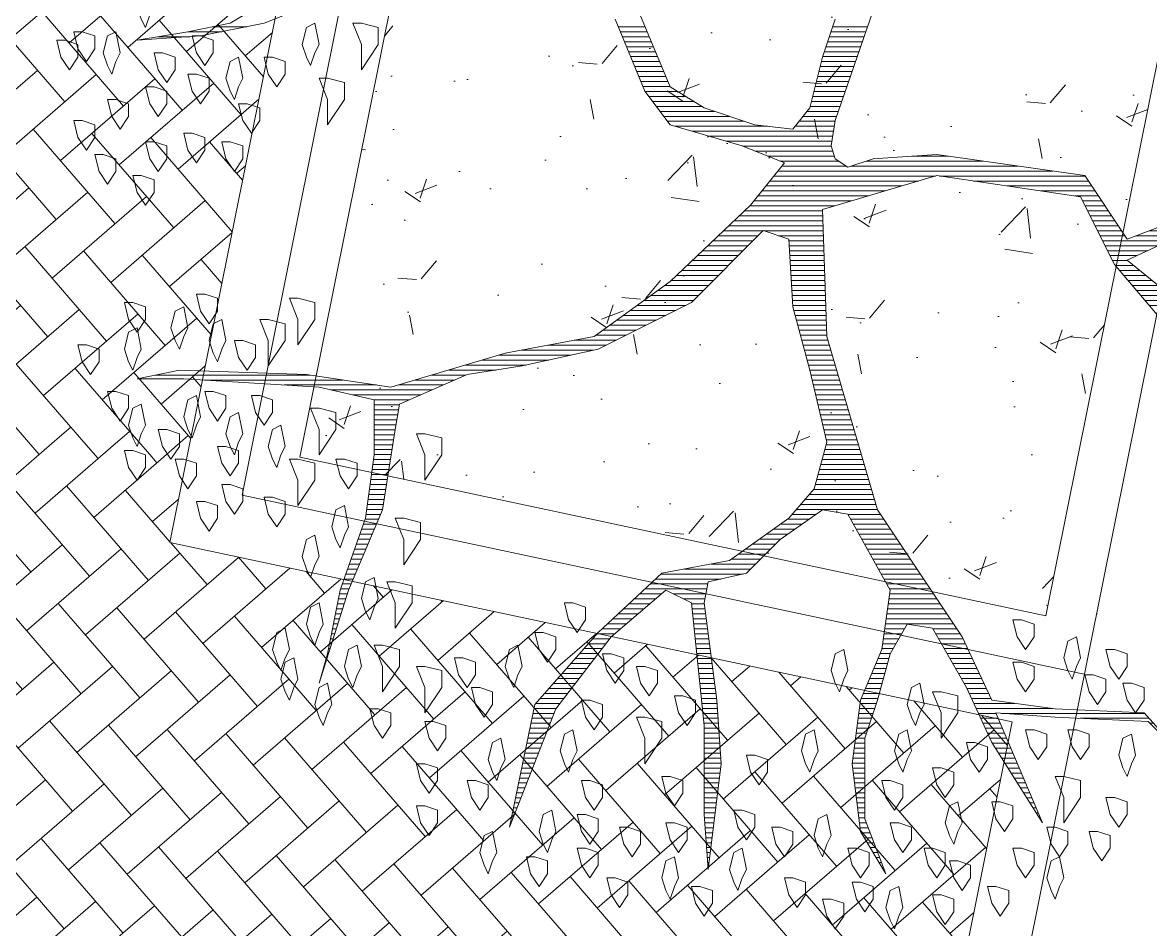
# Model space of a CAD drawing. Header units: metres. Extents: x 12093 to 20303, y 514 to 1412.
# Drawn here: x 19831.804 to 19834.555, y 703.355 to 705.567 of the extents above; entities that cross this region are included whole.
import ezdxf

# ---------------------------------------------------------------- set-up
doc = ezdxf.new("R2010")
doc.units = ezdxf.units.M
doc.layers.get('0').update_dxf_attribs({"lineweight": 13})
for name, color, linetype, lineweight in [('0-JARDI', 72, 'Continuous', 13), ('ARBOLES', 52, 'Continuous', 13), ('grass', 64, 'Continuous', 13), ('MANZANAS-ORIGINALES', 147, 'Continuous', 9), ('text.-piso', 35, 'Continuous', 5)]:
    doc.layers.add(name, color=color, linetype=linetype, lineweight=lineweight)

# ---------------------------------------------------------------- blocks, each defined once
blk = doc.blocks.new('*X6')
at = {"color": 0}
for p, q in [((17.5775, 17.92), (17.578, 17.92)), ((17.5814, 17.91), (17.584, 17.91)), ((17.9333, 17.91), (17.9341, 17.91)), ((17.5852, 17.9), (17.59, 17.9)), ((17.5891, 17.89), (17.596, 17.89)), ((17.9309, 17.89), (17.9356, 17.89)), ((17.9321, 17.9), (17.9348, 17.9)), ((17.5929, 17.88), (17.602, 17.88)), ((17.5967, 17.87), (17.608, 17.87)), ((17.9285, 17.87), (17.9371, 17.87)), ((17.9297, 17.88), (17.9364, 17.88)), ((17.6006, 17.86), (17.614, 17.86)), ((17.6044, 17.85), (17.62, 17.85)), ((17.9261, 17.85), (17.9387, 17.85)), ((17.9273, 17.86), (17.9379, 17.86)), ((17.2621, 17.82), (17.2622, 17.82)), ((17.6083, 17.84), (17.626, 17.84)), ((17.6121, 17.83), (17.6285, 17.83)), ((17.616, 17.82), (17.6298, 17.82)), ((17.9225, 17.82), (17.941, 17.82)), ((17.9237, 17.83), (17.9402, 17.83)), ((17.9249, 17.84), (17.9395, 17.84)), ((18.33, 17.82), (18.3316, 17.82)), ((17.2663, 17.81), (17.2685, 17.81)), ((17.2706, 17.8), (17.2748, 17.8)), ((17.6191, 17.81), (17.631, 17.81)), ((17.6191, 17.8), (17.6323, 17.8)), ((17.9201, 17.8), (17.9423, 17.8)), ((17.9213, 17.81), (17.9418, 17.81)), ((18.3221, 17.8), (18.3275, 17.8)), ((18.3261, 17.81), (18.3296, 17.81)), ((17.2748, 17.79), (17.2811, 17.79)), ((17.279, 17.78), (17.2874, 17.78)), ((17.6191, 17.79), (17.6335, 17.79)), ((17.6191, 17.78), (17.6348, 17.78)), ((17.9177, 17.78), (17.9423, 17.78)), ((17.9189, 17.79), (17.9423, 17.79)), ((18.3143, 17.78), (18.3234, 17.78)), ((18.3182, 17.79), (18.3254, 17.79)), ((17.2832, 17.77), (17.2937, 17.77)), ((17.2875, 17.76), (17.3001, 17.76)), ((17.6191, 17.77), (17.636, 17.77)), ((17.6191, 17.76), (17.6373, 17.76)), ((17.9153, 17.76), (17.9423, 17.76)), ((17.9165, 17.77), (17.9423, 17.77)), ((18.3064, 17.76), (18.3192, 17.76)), ((18.3104, 17.77), (18.3213, 17.77)), ((17.2917, 17.75), (17.3064, 17.75)), ((17.2959, 17.74), (17.3127, 17.74)), ((17.3002, 17.73), (17.319, 17.73)), ((17.6191, 17.75), (17.6385, 17.75)), ((17.6191, 17.74), (17.6398, 17.74)), ((17.6191, 17.73), (17.641, 17.73)), ((17.9117, 17.73), (17.9423, 17.73)), ((17.9129, 17.74), (17.9423, 17.74)), ((17.9141, 17.75), (17.9423, 17.75)), ((18.2946, 17.73), (18.313, 17.73)), ((18.2986, 17.74), (18.3151, 17.74)), ((18.3025, 17.75), (18.3171, 17.75)), ((17.3044, 17.72), (17.3253, 17.72)), ((17.3086, 17.71), (17.3316, 17.71)), ((17.6191, 17.72), (17.6423, 17.72)), ((17.6191, 17.71), (17.6435, 17.71)), ((17.9093, 17.71), (17.9423, 17.71)), ((17.9105, 17.72), (17.9423, 17.72)), ((18.2868, 17.71), (18.3089, 17.71)), ((18.2907, 17.72), (18.3109, 17.72)), ((17.3129, 17.7), (17.3379, 17.7)), ((17.3171, 17.69), (17.3443, 17.69)), ((17.6191, 17.7), (17.6445, 17.7)), ((17.6191, 17.69), (17.6431, 17.69)), ((17.9083, 17.7), (17.9423, 17.7)), ((17.909, 17.69), (17.9423, 17.69)), ((18.2789, 17.69), (18.3047, 17.69)), ((18.2829, 17.7), (18.3068, 17.7)), ((17.3213, 17.68), (17.3506, 17.68)), ((17.3256, 17.67), (17.3569, 17.67)), ((17.3298, 17.66), (17.3632, 17.66)), ((17.6191, 17.68), (17.6418, 17.68)), ((17.6191, 17.67), (17.6405, 17.67)), ((17.6191, 17.66), (17.6391, 17.66)), ((17.9097, 17.68), (17.9423, 17.68)), ((17.9103, 17.67), (17.9423, 17.67)), ((17.911, 17.66), (17.9423, 17.66)), ((18.2671, 17.66), (18.2985, 17.66)), ((18.2711, 17.67), (18.3006, 17.67)), ((18.275, 17.68), (18.3027, 17.68)), ((17.334, 17.65), (17.368, 17.65)), ((17.3382, 17.64), (17.3727, 17.64)), ((17.6157, 17.64), (17.6365, 17.64)), ((17.619, 17.65), (17.6378, 17.65)), ((17.9117, 17.65), (17.9423, 17.65)), ((17.9123, 17.64), (17.9423, 17.64)), ((18.2593, 17.64), (18.2944, 17.64)), ((18.2632, 17.65), (18.2965, 17.65)), ((17.0392, 17.62), (17.0456, 17.62)), ((17.3425, 17.63), (17.3773, 17.63)), ((17.3467, 17.62), (17.3819, 17.62)), ((17.6091, 17.62), (17.6338, 17.62)), ((17.6124, 17.63), (17.6351, 17.63)), ((17.913, 17.63), (17.9423, 17.63)), ((17.9137, 17.62), (17.9428, 17.62)), ((18.2514, 17.62), (18.2903, 17.62)), ((18.2554, 17.63), (18.2923, 17.63)), ((17.0482, 17.61), (17.1861, 17.61)), ((17.0572, 17.6), (17.3444, 17.6)), ((17.3509, 17.61), (17.3865, 17.61)), ((17.3552, 17.6), (17.3911, 17.6)), ((17.6024, 17.6), (17.6311, 17.6)), ((17.6057, 17.61), (17.6325, 17.61)), ((17.9143, 17.61), (17.9438, 17.61)), ((17.915, 17.6), (17.9448, 17.6)), ((18.2436, 17.6), (18.2861, 17.6)), ((18.2475, 17.61), (18.2882, 17.61)), ((17.2417, 17.59), (17.3957, 17.59)), ((17.3167, 17.58), (17.4003, 17.58)), ((17.3657, 17.57), (17.405, 17.57)), ((17.5926, 17.57), (17.6261, 17.57)), ((17.5957, 17.58), (17.6285, 17.58)), ((17.5991, 17.59), (17.6298, 17.59)), ((17.9157, 17.59), (17.9459, 17.59)), ((17.9163, 17.58), (17.9469, 17.58)), ((17.9172, 17.57), (17.9479, 17.57)), ((18.2241, 17.57), (18.2717, 17.57)), ((18.2317, 17.58), (18.2805, 17.58)), ((18.2394, 17.59), (18.284, 17.59)), ((17.3704, 17.56), (17.4096, 17.56)), ((17.3751, 17.55), (17.4142, 17.55)), ((17.5872, 17.55), (17.6178, 17.55)), ((17.5899, 17.56), (17.6219, 17.56)), ((17.9186, 17.56), (17.949, 17.56)), ((17.9199, 17.55), (17.95, 17.55)), ((18.2088, 17.55), (18.254, 17.55)), ((18.2164, 17.56), (18.2628, 17.56)), ((17.3797, 17.54), (17.4197, 17.54)), ((17.3844, 17.53), (17.4254, 17.53)), ((17.5817, 17.53), (17.6094, 17.53)), ((17.5844, 17.54), (17.6136, 17.54)), ((17.9212, 17.54), (17.951, 17.54)), ((17.9225, 17.53), (17.9521, 17.53)), ((18.1935, 17.53), (18.2364, 17.53)), ((18.2011, 17.54), (18.2452, 17.54)), ((18.7131, 17.53), (18.7134, 17.53)), ((17.3891, 17.52), (17.4311, 17.52)), ((17.3937, 17.51), (17.4369, 17.51)), ((17.5762, 17.51), (17.6011, 17.51)), ((17.579, 17.52), (17.6053, 17.52)), ((17.9238, 17.52), (17.9531, 17.52)), ((17.9251, 17.51), (17.9541, 17.51)), ((18.1782, 17.51), (18.2187, 17.51)), ((18.1858, 17.52), (18.2276, 17.52)), ((18.7067, 17.51), (18.7077, 17.51)), ((18.7099, 17.52), (18.7105, 17.52)), ((17.3984, 17.5), (17.4426, 17.5)), ((17.4031, 17.49), (17.4483, 17.49)), ((17.4077, 17.48), (17.454, 17.48)), ((17.568, 17.48), (17.5886, 17.48)), ((17.5708, 17.49), (17.5928, 17.49)), ((17.5735, 17.5), (17.5969, 17.5)), ((17.9264, 17.5), (17.9552, 17.5)), ((17.9277, 17.49), (17.9562, 17.49)), ((17.929, 17.48), (17.9572, 17.48)), ((18.1553, 17.48), (18.1923, 17.48)), ((18.1629, 17.49), (18.2011, 17.49)), ((18.1706, 17.5), (18.2099, 17.5)), ((18.6971, 17.48), (18.6991, 17.48)), ((18.7003, 17.49), (18.7019, 17.49)), ((18.7035, 17.5), (18.7048, 17.5)), ((17.4124, 17.47), (17.4597, 17.47)), ((17.4171, 17.46), (17.4654, 17.46)), ((17.5566, 17.46), (17.5834, 17.46)), ((17.5623, 17.47), (17.5849, 17.47)), ((17.9303, 17.47), (17.9583, 17.47)), ((17.9316, 17.46), (17.9593, 17.46)), ((18.14, 17.46), (18.1746, 17.46)), ((18.1476, 17.47), (18.1834, 17.47)), ((18.6908, 17.46), (18.6951, 17.46)), ((18.694, 17.47), (18.6971, 17.47)), ((17.4217, 17.45), (17.4711, 17.45)), ((17.4276, 17.44), (17.4769, 17.44)), ((17.5452, 17.44), (17.5806, 17.44)), ((17.5509, 17.45), (17.582, 17.45)), ((17.9329, 17.45), (17.9604, 17.45)), ((17.9342, 17.44), (17.9614, 17.44)), ((18.1221, 17.44), (18.157, 17.44)), ((18.1323, 17.45), (18.1658, 17.45)), ((18.6844, 17.44), (18.6911, 17.44)), ((18.6876, 17.45), (18.6931, 17.45)), ((17.4343, 17.43), (17.4826, 17.43)), ((17.441, 17.42), (17.5777, 17.42)), ((17.5394, 17.43), (17.5792, 17.43)), ((17.9355, 17.43), (17.9624, 17.43)), ((17.9368, 17.42), (17.9635, 17.42)), ((18.0985, 17.42), (18.136, 17.42)), ((18.1103, 17.43), (18.1467, 17.43)), ((18.6781, 17.42), (18.6871, 17.42)), ((18.6812, 17.43), (18.6891, 17.43)), ((17.4476, 17.41), (17.5763, 17.41)), ((17.4543, 17.4), (17.5749, 17.4)), ((17.461, 17.39), (17.5734, 17.39)), ((17.9381, 17.41), (17.9645, 17.41)), ((17.9394, 17.4), (17.9655, 17.4)), ((17.9407, 17.39), (17.9666, 17.39)), ((18.063, 17.39), (18.1038, 17.39)), ((18.0748, 17.4), (18.1146, 17.4)), ((18.0867, 17.41), (18.1253, 17.41)), ((18.6685, 17.39), (18.6811, 17.39)), ((18.6717, 17.4), (18.6831, 17.4)), ((18.6749, 17.41), (18.6851, 17.41)), ((17.4676, 17.38), (17.572, 17.38)), ((17.4743, 17.37), (17.5706, 17.37)), ((17.9407, 17.37), (17.984, 17.37)), ((17.942, 17.38), (17.9676, 17.38)), ((18.0394, 17.37), (18.0824, 17.37)), ((18.0512, 17.38), (18.0931, 17.38)), ((18.6621, 17.37), (18.6771, 17.37)), ((18.6653, 17.38), (18.6791, 17.38)), ((17.481, 17.36), (17.5692, 17.36)), ((17.4876, 17.35), (17.5695, 17.35)), ((17.9367, 17.35), (18.061, 17.35)), ((17.9387, 17.36), (18.004, 17.36)), ((18.0276, 17.36), (18.0717, 17.36)), ((18.6555, 17.35), (18.6727, 17.35)), ((18.659, 17.36), (18.6751, 17.36)), ((17.4943, 17.34), (17.5751, 17.34)), ((17.501, 17.33), (17.5807, 17.33)), ((17.5076, 17.32), (17.5862, 17.32)), ((17.8637, 17.32), (18.0288, 17.32)), ((17.9087, 17.33), (18.0396, 17.33)), ((17.9347, 17.34), (18.0503, 17.34)), ((18.6429, 17.32), (18.6621, 17.32)), ((18.6471, 17.33), (18.6656, 17.33)), ((18.6513, 17.34), (18.6692, 17.34)), ((17.5143, 17.31), (17.5918, 17.31)), ((17.521, 17.3), (17.5973, 17.3)), ((17.8387, 17.3), (17.9283, 17.3)), ((17.8487, 17.31), (17.9816, 17.31)), ((18.6345, 17.3), (18.6551, 17.3)), ((18.6387, 17.31), (18.6586, 17.31)), ((17.5276, 17.29), (17.6029, 17.29)), ((17.5343, 17.28), (17.6084, 17.28)), ((17.8187, 17.28), (17.873, 17.28)), ((17.8287, 17.29), (17.887, 17.29)), ((18.626, 17.28), (18.648, 17.28)), ((18.6303, 17.29), (18.6515, 17.29)), ((17.541, 17.27), (17.614, 17.27)), ((17.5476, 17.26), (17.6195, 17.26)), ((17.7987, 17.26), (17.845, 17.26)), ((17.8087, 17.27), (17.859, 17.27)), ((18.6176, 17.26), (18.6409, 17.26)), ((18.6218, 17.27), (18.6445, 17.27)), ((17.5543, 17.25), (17.6251, 17.25)), ((17.561, 17.24), (17.6307, 17.24)), ((17.5676, 17.23), (17.6362, 17.23)), ((17.7599, 17.23), (17.803, 17.23)), ((17.7741, 17.24), (17.817, 17.24)), ((17.7884, 17.25), (17.831, 17.25)), ((18.605, 17.23), (18.6303, 17.23)), ((18.6092, 17.24), (18.6339, 17.24)), ((18.6134, 17.25), (18.6374, 17.25)), ((17.5743, 17.22), (17.6418, 17.22)), ((17.581, 17.21), (17.6473, 17.21)), ((17.7313, 17.21), (17.775, 17.21)), ((17.7456, 17.22), (17.789, 17.22)), ((18.5966, 17.21), (18.6233, 17.21)), ((18.6008, 17.22), (18.6268, 17.22)), ((17.5876, 17.2), (17.6529, 17.2)), ((17.5939, 17.19), (17.7568, 17.19)), ((17.717, 17.2), (17.7653, 17.2)), ((18.5884, 17.19), (18.6202, 17.19)), ((18.5924, 17.2), (18.6215, 17.2)), ((17.5968, 17.18), (17.7482, 17.18)), ((17.5998, 17.17), (17.7396, 17.17)), ((18.5853, 17.17), (18.6175, 17.17)), ((18.5868, 17.18), (18.6189, 17.18)), ((17.6027, 17.16), (17.731, 17.16)), ((17.6056, 17.15), (17.7225, 17.15)), ((17.6085, 17.14), (17.7189, 17.14)), ((18.5805, 17.14), (18.6135, 17.14)), ((18.5821, 17.15), (18.6149, 17.15)), ((18.5837, 17.16), (18.6162, 17.16)), ((17.6115, 17.13), (17.7161, 17.13)), ((17.6144, 17.12), (17.7134, 17.12)), ((18.5774, 17.12), (18.6109, 17.12)), ((18.5789, 17.13), (18.6122, 17.13)), ((17.6173, 17.11), (17.7107, 17.11)), ((17.6203, 17.1), (17.7079, 17.1)), ((18.5742, 17.1), (18.6082, 17.1)), ((18.5758, 17.11), (18.6095, 17.11)), ((17.6232, 17.09), (17.7052, 17.09)), ((17.6261, 17.08), (17.7025, 17.08)), ((18.571, 17.08), (18.6056, 17.08)), ((18.5726, 17.09), (18.6069, 17.09)), ((17.629, 17.07), (17.6998, 17.07)), ((17.632, 17.06), (17.697, 17.06)), ((17.6349, 17.05), (17.6968, 17.05)), ((18.5663, 17.05), (18.6056, 17.05)), ((18.5679, 17.06), (18.6056, 17.06)), ((18.5695, 17.07), (18.6056, 17.07)), ((17.6378, 17.04), (17.6992, 17.04)), ((17.6407, 17.03), (17.7015, 17.03)), ((18.5632, 17.03), (18.6056, 17.03)), ((18.5647, 17.04), (18.6056, 17.04)), ((17.6437, 17.02), (17.7039, 17.02)), ((17.6466, 17.01), (17.7062, 17.01)), ((18.5598, 17.01), (18.6056, 17.01)), ((18.5615, 17.02), (18.6056, 17.02)), ((17.6495, 17), (17.7086, 17)), ((17.6524, 16.99), (17.7109, 16.99)), ((17.6554, 16.98), (17.7133, 16.98)), ((18.5548, 16.98), (18.6056, 16.98)), ((18.5565, 16.99), (18.6056, 16.99)), ((18.5582, 17), (18.6056, 17)), ((17.6583, 16.97), (17.7156, 16.97)), ((17.6612, 16.96), (17.718, 16.96)), ((18.5125, 16.96), (18.6485, 16.96)), ((18.5353, 16.97), (18.6056, 16.97)), ((17.6642, 16.95), (17.7204, 16.95)), ((17.6671, 16.94), (17.7227, 16.94)), ((18.4668, 16.94), (18.5567, 16.94)), ((18.4896, 16.95), (18.6918, 16.95)), ((18.6009, 16.94), (18.7864, 16.94)), ((17.67, 16.93), (17.7251, 16.93)), ((17.6729, 16.92), (17.7274, 16.92)), ((18.4211, 16.92), (18.4892, 16.92)), ((18.4439, 16.93), (18.523, 16.93)), ((18.6675, 16.93), (18.9464, 16.93)), ((18.7342, 16.92), (19.0449, 16.92)), ((17.6759, 16.91), (17.7298, 16.91)), ((17.6788, 16.9), (17.7324, 16.9)), ((17.6817, 16.89), (17.7351, 16.89)), ((18.2545, 16.89), (18.388, 16.89)), ((18.2995, 16.9), (18.4217, 16.9)), ((18.3608, 16.91), (18.4555, 16.91)), ((17.6846, 16.88), (17.7378, 16.88)), ((17.6876, 16.87), (17.7404, 16.87)), ((18.1645, 16.87), (18.3086, 16.87)), ((18.2095, 16.88), (18.3542, 16.88)), ((17.6905, 16.86), (17.7431, 16.86)), ((17.6934, 16.85), (17.7458, 16.85)), ((18.1192, 16.85), (18.2036, 16.85)), ((18.1392, 16.86), (18.2561, 16.86)), ((17.6957, 16.84), (17.7484, 16.84)), ((17.6961, 16.83), (17.7511, 16.83)), ((18.0792, 16.83), (18.1463, 16.83)), ((18.0992, 16.84), (18.1601, 16.84)), ((17.6964, 16.82), (17.7538, 16.82)), ((17.6967, 16.81), (17.7564, 16.81)), ((17.6971, 16.8), (17.7591, 16.8)), ((18.0192, 16.8), (18.1047, 16.8)), ((18.0392, 16.81), (18.1186, 16.81)), ((18.0592, 16.82), (18.1324, 16.82)), ((16.9132, 16.78), (17.0478, 16.78)), ((17.6974, 16.79), (17.7618, 16.79)), ((17.6977, 16.78), (17.7639, 16.78)), ((17.9792, 16.78), (18.0771, 16.78)), ((17.9992, 16.79), (18.0909, 16.79)), ((16.9732, 16.77), (17.0563, 16.77)), ((17.0054, 16.76), (17.0647, 16.76)), ((17.6981, 16.77), (17.7645, 16.77)), ((17.6984, 16.76), (17.7651, 16.76)), ((17.9535, 16.76), (18.0494, 16.76)), ((17.9635, 16.77), (18.0632, 16.77)), ((17.0177, 16.75), (17.0732, 16.75)), ((17.0299, 16.74), (17.0817, 16.74)), ((17.6987, 16.75), (17.7657, 16.75)), ((17.6991, 16.74), (17.7664, 16.74)), ((17.9335, 16.74), (18.0217, 16.74)), ((17.9435, 16.75), (18.0355, 16.75)), ((17.0421, 16.73), (17.0901, 16.73)), ((17.0543, 16.72), (17.0986, 16.72)), ((17.0665, 16.71), (17.1071, 16.71)), ((17.6994, 16.73), (17.767, 16.73)), ((17.6997, 16.72), (17.7676, 16.72)), ((17.7001, 16.71), (17.7682, 16.71)), ((17.9035, 16.71), (17.9873, 16.71)), ((17.9135, 16.72), (17.9979, 16.72)), ((17.9235, 16.73), (18.0084, 16.73)), ((17.0788, 16.7), (17.1155, 16.7)), ((17.091, 16.69), (17.1213, 16.69)), ((17.7004, 16.7), (17.7689, 16.7)), ((17.7007, 16.69), (17.7695, 16.69)), ((17.8835, 16.69), (17.9662, 16.69)), ((17.8935, 16.7), (17.9768, 16.7)), ((17.0504, 16.67), (17.1313, 16.67)), ((17.0719, 16.68), (17.1263, 16.68)), ((17.7011, 16.68), (17.7701, 16.68)), ((17.7014, 16.67), (17.7707, 16.67)), ((17.8635, 16.67), (17.9451, 16.67)), ((17.8735, 16.68), (17.9556, 16.68)), ((16.9858, 16.64), (17.0741, 16.64)), ((17.0073, 16.65), (17.1413, 16.65)), ((17.0288, 16.66), (17.1363, 16.66)), ((17.0964, 16.64), (17.1463, 16.64)), ((17.7017, 16.66), (17.7714, 16.66)), ((17.7021, 16.65), (17.772, 16.65)), ((17.7024, 16.64), (17.7924, 16.64)), ((17.8335, 16.64), (17.9134, 16.64)), ((17.8435, 16.65), (17.924, 16.65)), ((17.8535, 16.66), (17.9345, 16.66)), ((16.9642, 16.63), (17.0477, 16.63)), ((17.1031, 16.63), (17.1513, 16.63)), ((17.1097, 16.62), (17.1563, 16.62)), ((17.7027, 16.63), (17.8224, 16.63)), ((17.7031, 16.62), (17.8923, 16.62)), ((17.8235, 16.63), (17.9029, 16.63)), ((17.1164, 16.61), (17.1613, 16.61)), ((17.1231, 16.6), (17.1663, 16.6)), ((17.7034, 16.61), (17.8818, 16.61)), ((17.7037, 16.6), (17.8712, 16.6)), ((17.1297, 16.59), (17.1713, 16.59)), ((17.1364, 16.58), (17.1763, 16.58)), ((17.6798, 16.58), (17.8501, 16.58)), ((17.7041, 16.59), (17.8606, 16.59)), ((17.1431, 16.57), (17.1813, 16.57)), ((17.1497, 16.56), (17.1971, 16.56)), ((17.1564, 16.55), (17.2651, 16.55)), ((17.5785, 16.55), (17.8258, 16.55)), ((17.6123, 16.56), (17.8338, 16.56)), ((17.646, 16.57), (17.8418, 16.57)), ((17.163, 16.54), (17.3331, 16.54)), ((17.1697, 16.53), (17.401, 16.53)), ((17.511, 16.53), (17.8098, 16.53)), ((17.5448, 16.54), (17.8178, 16.54)), ((17.1764, 16.52), (17.469, 16.52)), ((17.2412, 16.51), (17.7938, 16.51)), ((17.4773, 16.52), (17.8018, 16.52)), ((17.3112, 16.5), (17.6466, 16.5)), ((17.3812, 16.49), (17.6166, 16.49)), ((17.6564, 16.5), (17.7858, 16.5)), ((17.6714, 16.49), (17.7899, 16.49)), ((17.4512, 16.48), (17.5245, 16.48)), ((17.6804, 16.48), (17.8149, 16.48)), ((17.6837, 16.47), (17.8399, 16.47)), ((17.687, 16.46), (17.8649, 16.46)), ((17.6839, 16.44), (17.9326, 16.44)), ((17.6855, 16.45), (17.8986, 16.45)), ((17.6805, 16.42), (17.7592, 16.42)), ((17.6822, 16.43), (17.9666, 16.43)), ((17.8145, 16.42), (18.0006, 16.42)), ((17.6757, 16.4), (17.7432, 16.4)), ((17.6789, 16.41), (17.7512, 16.41)), ((17.8617, 16.41), (18.0157, 16.41)), ((17.8916, 16.4), (18.0232, 16.4)), ((17.6653, 16.37), (17.7264, 16.37)), ((17.6687, 16.38), (17.7289, 16.38)), ((17.6722, 16.39), (17.7352, 16.39)), ((17.9216, 16.39), (18.0307, 16.39)), ((17.9473, 16.38), (18.0382, 16.38)), ((17.9633, 16.37), (18.0457, 16.37)), ((17.6584, 16.35), (17.7214, 16.35)), ((17.6618, 16.36), (17.7239, 16.36)), ((17.9793, 16.36), (18.0532, 16.36)), ((17.9953, 16.35), (18.0607, 16.35)), ((17.6514, 16.33), (17.7164, 16.33)), ((17.6549, 16.34), (17.7189, 16.34)), ((18.0106, 16.34), (18.0651, 16.34)), ((18.0147, 16.33), (18.0692, 16.33)), ((17.6411, 16.3), (17.7089, 16.3)), ((17.6445, 16.31), (17.7114, 16.31)), ((17.648, 16.32), (17.7139, 16.32)), ((18.0189, 16.32), (18.0733, 16.32)), ((18.0231, 16.31), (18.0774, 16.31)), ((18.0272, 16.3), (18.0816, 16.3)), ((17.6341, 16.28), (17.7038, 16.28)), ((17.6376, 16.29), (17.7064, 16.29)), ((18.0314, 16.29), (18.0857, 16.29)), ((18.0356, 16.28), (18.0898, 16.28)), ((17.6272, 16.26), (17.6971, 16.26)), ((17.6307, 16.27), (17.7005, 16.27)), ((18.0397, 16.27), (18.0939, 16.27)), ((18.0439, 16.26), (18.098, 16.26)), ((17.6203, 16.24), (17.6905, 16.24)), ((17.6237, 16.25), (17.6938, 16.25)), ((18.0481, 16.25), (18.1021, 16.25)), ((18.0522, 16.24), (18.1063, 16.24)), ((18.9759, 16.24), (19.0395, 16.24)), ((17.6134, 16.22), (17.6838, 16.22)), ((17.6168, 16.23), (17.6871, 16.23)), ((18.0564, 16.23), (18.1104, 16.23)), ((18.0606, 16.22), (18.1145, 16.22)), ((18.8615, 16.22), (18.9295, 16.22)), ((18.9115, 16.23), (18.9795, 16.23))]:
    blk.add_line(p, q, dxfattribs=at)
blk = doc.blocks.new('ARBUSTO6')
at = {"layer": 'ARBOLES'}
for points in [[(-0.1919, 1.5005), (-0.2004, 1.4834), (-0.1919, 1.4409), (-0.1748, 1.4494), (-0.1663, 1.4834), (-0.1748, 1.509), (-0.1833, 1.526)], [(-0.0558, 1.4664), (-0.0813, 1.4749), (-0.0813, 1.5005), (-0.0643, 1.526), (-0.0473, 1.5005), (-0.0388, 1.4664)], [(-0.3874, 1.4409), (-0.413, 1.4494), (-0.413, 1.4749), (-0.3959, 1.5005), (-0.3789, 1.4749), (-0.3704, 1.4409)], [(-0.2769, 1.4579), (-0.3024, 1.4664), (-0.3024, 1.492), (-0.2854, 1.5175), (-0.2684, 1.492), (-0.2599, 1.4579)], [(0.2078, 1.4409), (0.1823, 1.4494), (0.1823, 1.4749), (0.1993, 1.5005), (0.2163, 1.4749), (0.2248, 1.4409)], [(-0.1153, 1.4324), (-0.1408, 1.4409), (-0.1408, 1.4664), (-0.1238, 1.492), (-0.1068, 1.4664), (-0.0983, 1.4324)], [(0.0207, 1.4239), (-0.0048, 1.4324), (-0.0048, 1.4579), (0.0122, 1.4834), (0.0293, 1.4579), (0.0378, 1.4239)], [(0.3779, 1.4239), (0.3524, 1.4324), (0.3524, 1.4579), (0.3694, 1.4834), (0.3864, 1.4579), (0.3949, 1.4239)], [(-0.515, 1.4409), (-0.5235, 1.4239), (-0.515, 1.3814), (-0.498, 1.3899), (-0.4895, 1.4239), (-0.498, 1.4494), (-0.5065, 1.4664)], [(0.2589, 1.4409), (0.2504, 1.4239), (0.2589, 1.3814), (0.2759, 1.3899), (0.2844, 1.4239), (0.2759, 1.4494), (0.2674, 1.4664)], [(-0.3109, 1.3899), (-0.3364, 1.3984), (-0.3364, 1.4239), (-0.3194, 1.4494), (-0.3024, 1.4239), (-0.2939, 1.3899)], [(0.1228, 1.4239), (0.1143, 1.4069), (0.1228, 1.3644), (0.1398, 1.3729), (0.1483, 1.4069), (0.1398, 1.4324), (0.1313, 1.4494)], [(0.5395, 1.3814), (0.514, 1.3899), (0.514, 1.4154), (0.531, 1.4409), (0.548, 1.4154), (0.5565, 1.3814)], [(-0.4385, 1.3644), (-0.464, 1.3729), (-0.464, 1.3984), (-0.447, 1.4239), (-0.43, 1.3984), (-0.4215, 1.3644)], [(-0.2599, 1.3644), (-0.2854, 1.3729), (-0.2854, 1.3984), (-0.2684, 1.4239), (-0.2514, 1.3984), (-0.2429, 1.3644)], [(-0.1068, 1.3644), (-0.1323, 1.3729), (-0.1323, 1.3984), (-0.1153, 1.4239), (-0.0983, 1.3984), (-0.0898, 1.3644)], [(0.4374, 1.3644), (0.4119, 1.3729), (0.4119, 1.3984), (0.4289, 1.4239), (0.4459, 1.3984), (0.4544, 1.3644)], [(0.6245, 1.3899), (0.616, 1.3729), (0.6245, 1.3304), (0.6415, 1.3389), (0.65, 1.3729), (0.6415, 1.3984), (0.633, 1.4154)], [(-0.5915, 1.3304), (-0.617, 1.3389), (-0.617, 1.3644), (-0.6, 1.3899), (-0.583, 1.3644), (-0.5745, 1.3304)], [(-0.5065, 1.3219), (-0.532, 1.3304), (-0.532, 1.3559), (-0.515, 1.3814), (-0.498, 1.3559), (-0.4895, 1.3219)], [(-0.1919, 1.3134), (-0.2174, 1.3219), (-0.2174, 1.3474), (-0.2004, 1.3729), (-0.1833, 1.3474), (-0.1748, 1.3134)], [(-0.0473, 1.3559), (-0.0558, 1.3389), (-0.0473, 1.2964), (-0.0303, 1.3049), (-0.0218, 1.3389), (-0.0303, 1.3644), (-0.0388, 1.3814)], [(0.0463, 1.3219), (0.0207, 1.3304), (0.0207, 1.3559), (0.0378, 1.3814), (0.0548, 1.3559), (0.0633, 1.3219)], [(0.2589, 1.3134), (0.2333, 1.3219), (0.2333, 1.3474), (0.2504, 1.3729), (0.2674, 1.3474), (0.2759, 1.3134)], [(0.3524, 1.3219), (0.3269, 1.3304), (0.3269, 1.3559), (0.3439, 1.3814), (0.3609, 1.3559), (0.3694, 1.3219)], [(0.5055, 1.3474), (0.497, 1.3304), (0.5055, 1.2879), (0.5225, 1.2964), (0.531, 1.3304), (0.5225, 1.3559), (0.514, 1.3729)], [(-0.3109, 1.3304), (-0.3194, 1.3134), (-0.3109, 1.2708), (-0.2939, 1.2793), (-0.2854, 1.3134), (-0.2939, 1.3389), (-0.3024, 1.3559)], [(0.1228, 1.2879), (0.0973, 1.2964), (0.0973, 1.3219), (0.1143, 1.3474), (0.1313, 1.3219), (0.1398, 1.2879)], [(0.4374, 1.2964), (0.4119, 1.3049), (0.4119, 1.3304), (0.4289, 1.3559), (0.4459, 1.3304), (0.4544, 1.2964)], [(0.7606, 1.2793), (0.7351, 1.2879), (0.7351, 1.3134), (0.7521, 1.3389), (0.7691, 1.3134), (0.7776, 1.2793)], [(-0.6256, 1.2623), (-0.6511, 1.2708), (-0.6511, 1.2964), (-0.6341, 1.3219), (-0.617, 1.2964), (-0.6085, 1.2623)], [(-0.3959, 1.2708), (-0.4215, 1.2793), (-0.4215, 1.3049), (-0.4044, 1.3304), (-0.3874, 1.3049), (-0.3789, 1.2708)], [(-0.5235, 1.2198), (-0.5575, 1.2283), (-0.5575, 1.2623), (-0.5235, 1.3134), (-0.5235, 1.2623), (-0.5065, 1.2198)], [(-0.1748, 1.2283), (-0.2004, 1.2368), (-0.2004, 1.2623), (-0.1833, 1.2879), (-0.1663, 1.2623), (-0.1578, 1.2283)], [(0.2674, 1.2198), (0.2418, 1.2283), (0.2418, 1.2538), (0.2589, 1.2793), (0.2759, 1.2538), (0.2844, 1.2198)], [(0.4289, 1.2283), (0.4034, 1.2368), (0.4034, 1.2623), (0.4204, 1.2879), (0.4374, 1.2623), (0.4459, 1.2283)], [(0.6585, 1.2283), (0.633, 1.2368), (0.633, 1.2623), (0.65, 1.2879), (0.667, 1.2623), (0.6755, 1.2283)], [(-0.2769, 1.2028), (-0.3024, 1.2113), (-0.3024, 1.2368), (-0.2854, 1.2623), (-0.2684, 1.2368), (-0.2599, 1.2028)], [(0.7606, 1.1943), (0.7351, 1.2028), (0.7351, 1.2283), (0.7521, 1.2538), (0.7691, 1.2283), (0.7776, 1.1943)], [(0.0973, 1.1773), (0.0718, 1.1858), (0.0718, 1.2113), (0.0888, 1.2368), (0.1058, 1.2113), (0.1143, 1.1773)], [(0.6075, 1.2028), (0.599, 1.1858), (0.6075, 1.1433), (0.6245, 1.1518), (0.633, 1.1858), (0.6245, 1.2113), (0.616, 1.2283)], [(-0.6596, 1.1943), (-0.6681, 1.1773), (-0.6596, 1.1348), (-0.6426, 1.1433), (-0.6341, 1.1773), (-0.6426, 1.2028), (-0.6511, 1.2198)], [(-0.3449, 1.1518), (-0.3704, 1.1603), (-0.3704, 1.1858), (-0.3534, 1.2113), (-0.3364, 1.1858), (-0.3279, 1.1518)], [(-0.2089, 1.1858), (-0.2174, 1.1688), (-0.2089, 1.1263), (-0.1919, 1.1348), (-0.1833, 1.1688), (-0.1919, 1.1943), (-0.2004, 1.2113)], [(-0.0218, 1.1858), (-0.0303, 1.1688), (-0.0218, 1.1263), (-0.0048, 1.1348), (0.0037, 1.1688), (-0.0048, 1.1943), (-0.0133, 1.2113)], [(0.463, 1.1858), (0.4544, 1.1688), (0.463, 1.1263), (0.48, 1.1348), (0.4885, 1.1688), (0.48, 1.1943), (0.4715, 1.2113)], [(-0.549, 1.1263), (-0.5745, 1.1348), (-0.5745, 1.1603), (-0.5575, 1.1858), (-0.5405, 1.1603), (-0.532, 1.1263)], [(-0.464, 1.1263), (-0.4895, 1.1348), (-0.4895, 1.1603), (-0.4725, 1.1858), (-0.4555, 1.1603), (-0.447, 1.1263)], [(0.3184, 1.1008), (0.2844, 1.1093), (0.2844, 1.1433), (0.3184, 1.1943), (0.3184, 1.1433), (0.3354, 1.1008)], [(0.7436, 1.1093), (0.7181, 1.1178), (0.7181, 1.1433), (0.7351, 1.1688), (0.7521, 1.1433), (0.7606, 1.1093)], [(-0.2769, 1.0497), (-0.3109, 1.0582), (-0.3109, 1.0923), (-0.2769, 1.1433), (-0.2769, 1.0923), (-0.2599, 1.0497)], [(0.8541, 1.0838), (0.8286, 1.0923), (0.8286, 1.1178), (0.8456, 1.1433), (0.8626, 1.1178), (0.8711, 1.0838)], [(-0.2344, 1.0923), (-0.2429, 1.0753), (-0.2344, 1.0327), (-0.2174, 1.0412), (-0.2089, 1.0753), (-0.2174, 1.1008), (-0.2259, 1.1178)], [(0.2418, 1.0582), (0.2163, 1.0667), (0.2163, 1.0923), (0.2333, 1.1178), (0.2504, 1.0923), (0.2589, 1.0582)], [(0.4289, 1.0667), (0.4034, 1.0753), (0.4034, 1.1008), (0.4204, 1.1263), (0.4374, 1.1008), (0.4459, 1.0667)], [(0.9562, 1.0923), (0.9477, 1.0753), (0.9562, 1.0327), (0.9732, 1.0412), (0.9817, 1.0753), (0.9732, 1.1008), (0.9647, 1.1178)], [(-0.6596, 1.0327), (-0.6851, 1.0412), (-0.6851, 1.0667), (-0.6681, 1.0923), (-0.6511, 1.0667), (-0.6426, 1.0327)], [(0.65, 1.0412), (0.6245, 1.0497), (0.6245, 1.0753), (0.6415, 1.1008), (0.6585, 1.0753), (0.667, 1.0412)], [(0.7606, 0.9987), (0.7266, 1.0072), (0.7266, 1.0412), (0.7606, 1.0923), (0.7606, 1.0412), (0.7776, 0.9987)], [(-0.583, 1.0157), (-0.6085, 1.0242), (-0.6085, 1.0497), (-0.5915, 1.0753), (-0.5745, 1.0497), (-0.566, 1.0157)], [(1.0242, 1.0412), (1.0157, 1.0242), (1.0242, 0.9817), (1.0412, 0.9902), (1.0497, 1.0242), (1.0412, 1.0497), (1.0327, 1.0667)], [(-0.4385, 0.9902), (-0.464, 0.9987), (-0.464, 1.0242), (-0.447, 1.0497), (-0.43, 1.0242), (-0.4215, 0.9902)], [(-0.0813, 1.0242), (-0.0898, 1.0072), (-0.0813, 0.9647), (-0.0643, 0.9732), (-0.0558, 1.0072), (-0.0643, 1.0327), (-0.0728, 1.0497)], [(0.3184, 0.9987), (0.2929, 1.0072), (0.2929, 1.0327), (0.3099, 1.0582), (0.3269, 1.0327), (0.3354, 0.9987)], [(0.8456, 0.9562), (0.8116, 0.9647), (0.8116, 0.9987), (0.8456, 1.0497), (0.8456, 0.9987), (0.8626, 0.9562)], [(-0.6256, 0.9647), (-0.6511, 0.9732), (-0.6511, 0.9987), (-0.6341, 1.0242), (-0.617, 0.9987), (-0.6085, 0.9647)], [(-0.549, 0.9987), (-0.5575, 0.9817), (-0.549, 0.9392), (-0.532, 0.9477), (-0.5235, 0.9817), (-0.532, 1.0072), (-0.5405, 1.0242)], [(0.3864, 0.9732), (0.3609, 0.9817), (0.3609, 1.0072), (0.3779, 1.0327), (0.3949, 1.0072), (0.4034, 0.9732)], [(0.5735, 1.0157), (0.565, 0.9987), (0.5735, 0.9562), (0.5905, 0.9647), (0.599, 0.9987), (0.5905, 1.0242), (0.582, 1.0412)], [(0.6841, 0.9817), (0.6585, 0.9902), (0.6585, 1.0157), (0.6755, 1.0412), (0.6926, 1.0157), (0.7011, 0.9817)], [(0.8967, 1.0157), (0.8881, 0.9987), (0.8967, 0.9562), (0.9137, 0.9647), (0.9222, 0.9987), (0.9137, 1.0242), (0.9052, 1.0412)], [(1.0412, 0.9817), (1.0327, 0.9647), (1.0412, 0.9222), (1.0582, 0.9307), (1.0667, 0.9647), (1.0582, 0.9902), (1.0497, 1.0072)], [(0.5225, 0.9307), (0.497, 0.9392), (0.497, 0.9647), (0.514, 0.9902), (0.531, 0.9647), (0.5395, 0.9307)], [(-0.4385, 0.9052), (-0.464, 0.9137), (-0.464, 0.9392), (-0.447, 0.9647), (-0.43, 0.9392), (-0.4215, 0.9052)], [(0.9732, 0.9307), (0.9647, 0.9137), (0.9732, 0.8712), (0.9902, 0.8797), (0.9987, 0.9137), (0.9902, 0.9392), (0.9817, 0.9562)], [(0.463, 0.8712), (0.4374, 0.8797), (0.4374, 0.9052), (0.4544, 0.9307), (0.4715, 0.9052), (0.48, 0.8712)], [(0.8201, 0.8286), (0.7861, 0.8371), (0.7861, 0.8712), (0.8201, 0.9222), (0.8201, 0.8712), (0.8371, 0.8286)], [(0.8626, 0.8797), (0.8541, 0.8626), (0.8626, 0.8201), (0.8796, 0.8286), (0.8881, 0.8626), (0.8796, 0.8882), (0.8711, 0.9052)], [(0.9817, 0.7946), (0.9732, 0.7776), (0.9817, 0.7351), (0.9987, 0.7436), (1.0072, 0.7776), (0.9987, 0.8031), (0.9902, 0.8201)], [(0.8031, 0.7011), (0.7691, 0.7096), (0.7691, 0.7436), (0.8031, 0.7946), (0.8031, 0.7436), (0.8201, 0.7011)], [(0.9222, 0.7351), (0.9137, 0.7181), (0.9222, 0.6756), (0.9392, 0.6841), (0.9477, 0.7181), (0.9392, 0.7436), (0.9307, 0.7606)], [(1.2028, 0.6671), (1.1773, 0.6756), (1.1773, 0.7011), (1.1943, 0.7266), (1.2113, 0.7011), (1.2198, 0.6671)], [(1.0667, 0.6586), (1.0412, 0.6671), (1.0412, 0.6926), (1.0582, 0.7181), (1.0752, 0.6926), (1.0837, 0.6586)], [(1.1518, 0.633), (1.1263, 0.6415), (1.1263, 0.6671), (1.1433, 0.6926), (1.1603, 0.6671), (1.1688, 0.633)], [(1.0157, 0.582), (0.9817, 0.5905), (0.9817, 0.6245), (1.0157, 0.6756), (1.0157, 0.6245), (1.0327, 0.582)], [(0.9222, 0.582), (0.8967, 0.5905), (0.8967, 0.616), (0.9137, 0.6415), (0.9307, 0.616), (0.9392, 0.582)], [(1.2453, 0.582), (1.2198, 0.5905), (1.2198, 0.616), (1.2368, 0.6415), (1.2538, 0.616), (1.2623, 0.582)], [(0.7606, 0.531), (0.7266, 0.5395), (0.7266, 0.5735), (0.7606, 0.6245), (0.7606, 0.5735), (0.7776, 0.531)], [(1.1603, 0.5565), (1.1348, 0.565), (1.1348, 0.5905), (1.1518, 0.616), (1.1688, 0.5905), (1.1773, 0.5565)], [(1.3474, 0.565), (1.3218, 0.5735), (1.3218, 0.599), (1.3389, 0.6245), (1.3559, 0.599), (1.3644, 0.565)], [(1.0497, 0.5735), (1.0412, 0.5565), (1.0497, 0.514), (1.0667, 0.5225), (1.0752, 0.5565), (1.0667, 0.582), (1.0582, 0.599)], [(0.9732, 0.48), (0.9392, 0.4885), (0.9392, 0.5225), (0.9732, 0.5735), (0.9732, 0.5225), (0.9902, 0.48)], [(1.1348, 0.548), (1.1263, 0.531), (1.1348, 0.4885), (1.1518, 0.497), (1.1603, 0.531), (1.1518, 0.5565), (1.1433, 0.5735)], [(1.2793, 0.5225), (1.2538, 0.531), (1.2538, 0.5565), (1.2708, 0.582), (1.2878, 0.5565), (1.2963, 0.5225)], [(1.3304, 0.531), (1.3218, 0.514), (1.3304, 0.4715), (1.3474, 0.48), (1.3559, 0.514), (1.3474, 0.5395), (1.3389, 0.5565)], [(1.2198, 0.514), (1.2113, 0.497), (1.2198, 0.4545), (1.2368, 0.463), (1.2453, 0.497), (1.2368, 0.5225), (1.2283, 0.5395)], [(1.0922, 0.4545), (1.0667, 0.463), (1.0667, 0.4885), (1.0837, 0.514), (1.1007, 0.4885), (1.1092, 0.4545)], [(1.1858, 0.4459), (1.1603, 0.4545), (1.1603, 0.48), (1.1773, 0.5055), (1.1943, 0.48), (1.2028, 0.4459)], [(1.3814, 0.4459), (1.3559, 0.4545), (1.3559, 0.48), (1.3729, 0.5055), (1.3899, 0.48), (1.3984, 0.4459)], [(1.4409, 0.3524), (1.4154, 0.3609), (1.4154, 0.3864), (1.4324, 0.4119), (1.4494, 0.3864), (1.4579, 0.3524)], [(1.0752, 0.3014), (1.0412, 0.3099), (1.0412, 0.3439), (1.0752, 0.3949), (1.0752, 0.3439), (1.0922, 0.3014)], [(1.1263, 0.3439), (1.1007, 0.3524), (1.1007, 0.3779), (1.1178, 0.4034), (1.1348, 0.3779), (1.1433, 0.3439)], [(1.1688, 0.3609), (1.1603, 0.3439), (1.1688, 0.3014), (1.1858, 0.3099), (1.1943, 0.3439), (1.1858, 0.3694), (1.1773, 0.3864)], [(1.3389, 0.3779), (1.3304, 0.3609), (1.3389, 0.3184), (1.3559, 0.3269), (1.3644, 0.3609), (1.3559, 0.3864), (1.3474, 0.4034)], [(1.0157, 0.2589), (0.9817, 0.2674), (0.9817, 0.3014), (1.0157, 0.3524), (1.0157, 0.3014), (1.0327, 0.2589)], [(1.2453, 0.3354), (1.2368, 0.3184), (1.2453, 0.2759), (1.2623, 0.2844), (1.2708, 0.3184), (1.2623, 0.3439), (1.2538, 0.3609)], [(1.3474, 0.2674), (1.3218, 0.2759), (1.3218, 0.3014), (1.3389, 0.3269), (1.3559, 0.3014), (1.3644, 0.2674)], [(1.2028, 0.2504), (1.1773, 0.2589), (1.1773, 0.2844), (1.1943, 0.3099), (1.2113, 0.2844), (1.2198, 0.2504)], [(1.3304, 0.0122), (1.3048, 0.0207), (1.3048, 0.0463), (1.3218, 0.0718), (1.3389, 0.0463), (1.3474, 0.0122)], [(1.4069, -0.0303), (1.3814, -0.0218), (1.3814, 0.0037), (1.3984, 0.0292), (1.4154, 0.0037), (1.4239, -0.0303)], [(1.1518, -0.0558), (1.1263, -0.0473), (1.1263, -0.0218), (1.1433, 0.0037), (1.1603, -0.0218), (1.1688, -0.0558)], [(1.3048, -0.0558), (1.2793, -0.0473), (1.2793, -0.0218), (1.2963, 0.0037), (1.3133, -0.0218), (1.3218, -0.0558)], [(1.2283, -0.0728), (1.2028, -0.0643), (1.2028, -0.0388), (1.2198, -0.0133), (1.2368, -0.0388), (1.2453, -0.0728)], [(1.4494, -0.0983), (1.4239, -0.0898), (1.4239, -0.0643), (1.4409, -0.0388), (1.4579, -0.0643), (1.4664, -0.0983)], [(0.9562, -0.1834), (0.9222, -0.1748), (0.9222, -0.1408), (0.9562, -0.0898), (0.9562, -0.1408), (0.9732, -0.1834)], [(1.1178, -0.1323), (1.0922, -0.1238), (1.0922, -0.0983), (1.1092, -0.0728), (1.1263, -0.0983), (1.1348, -0.1323)], [(1.3814, -0.1408), (1.3559, -0.1323), (1.3559, -0.1068), (1.3729, -0.0813), (1.3899, -0.1068), (1.3984, -0.1408)], [(1.3048, -0.1663), (1.2793, -0.1578), (1.2793, -0.1323), (1.2963, -0.1068), (1.3133, -0.1323), (1.3218, -0.1663)], [(1.2198, -0.1919), (1.1943, -0.1834), (1.1943, -0.1578), (1.2113, -0.1323), (1.2283, -0.1578), (1.2368, -0.1919)], [(1.1348, -0.1663), (1.1263, -0.1834), (1.1348, -0.2259), (1.1518, -0.2174), (1.1603, -0.1834), (1.1518, -0.1578), (1.1433, -0.1408)], [(1.0667, -0.2259), (1.0412, -0.2174), (1.0412, -0.1919), (1.0582, -0.1663), (1.0752, -0.1919), (1.0837, -0.2259)], [(1.2878, -0.2344), (1.2623, -0.2259), (1.2623, -0.2004), (1.2793, -0.1748), (1.2963, -0.2004), (1.3048, -0.2344)], [(0.8881, -0.2939), (0.8541, -0.2854), (0.8541, -0.2514), (0.8881, -0.2004), (0.8881, -0.2514), (0.9052, -0.2939)], [(1.3814, -0.2174), (1.3729, -0.2344), (1.3814, -0.2769), (1.3984, -0.2684), (1.4069, -0.2344), (1.3984, -0.2089), (1.3899, -0.1919)], [(1.4834, -0.2599), (1.4579, -0.2514), (1.4579, -0.2259), (1.4749, -0.2004), (1.4919, -0.2259), (1.5004, -0.2599)], [(0.9817, -0.2344), (0.9732, -0.2514), (0.9817, -0.2939), (0.9987, -0.2854), (1.0072, -0.2514), (0.9987, -0.2259), (0.9902, -0.2089)], [(1.2113, -0.2684), (1.1858, -0.2599), (1.1858, -0.2344), (1.2028, -0.2089), (1.2198, -0.2344), (1.2283, -0.2684)], [(1.4494, -0.2769), (1.4239, -0.2684), (1.4239, -0.2429), (1.4409, -0.2174), (1.4579, -0.2429), (1.4664, -0.2769)], [(1.3133, -0.3109), (1.3048, -0.3279), (1.3133, -0.3704), (1.3304, -0.3619), (1.3389, -0.3279), (1.3304, -0.3024), (1.3218, -0.2854)]]:
    blk.add_lwpolyline(points, close=True, dxfattribs=at)
at = {"layer": 'ARBOLES', "color": 7}
for points in [[(-0.7446, 0.2589), (-0.6511, 0.1823), (-0.8892, 0.0718)], [(-0.8977, 0.0463), (-0.6511, 0.1398), (-0.566, 0.0122), (-0.2684, -0.0303), (-0.1408, -0.0218), (-0.0898, -0.0048), (-0.0643, -0.0218), (-0.0558, -0.0473), (-0.0643, -0.0983), (-0.1408, -0.3194), (-0.2089, -0.447), (-0.3364, -0.566), (-0.447, -0.6001), (-0.6511, -0.6426), (-0.8041, -0.6851)], [(-0.0643, -0.3024), (-0.0388, -0.2259), (-0.0133, -0.1238), (0.0207, -0.0813), (0.0973, -0.0898), (0.1993, -0.1238), (0.2674, -0.1663), (0.3524, -0.3704)], [(1.0667, -0.3449), (1.1518, -0.2939), (1.2368, -0.2769), (1.3389, -0.2599), (1.2113, -0.2684), (1.0837, -0.2939), (0.9987, -0.3279)], [(0.3779, -0.3024), (0.3184, -0.1578), (0.2674, -0.0898), (0.1228, -0.0473), (0.0378, -0.0133), (0.1058, 0.0718), (0.2674, 0.2248), (0.4204, 0.3354), (0.599, 0.3694), (0.8286, 0.4374), (0.9987, 0.4119), (1.2538, 0.4034), (1.3389, 0.4204), (1.2453, 0.4204), (0.9732, 0.4374), (0.8626, 0.463), (0.8626, 0.5735), (0.8796, 0.7011), (0.9307, 0.8456), (0.9562, 0.9732), (0.9732, 1.0327), (0.9137, 0.8456), (0.8456, 0.6841), (0.8201, 0.5225), (0.8116, 0.4715), (0.6755, 0.4119), (0.565, 0.3949), (0.4119, 0.3609), (0.2248, 0.2674), (0.0803, 0.1228), (0.0293, 0.1398), (0.0207, 0.2759), (-0.0133, 0.4034), (-0.0473, 0.548), (-0.0218, 0.6415), (0.0293, 0.7011), (0.1483, 0.7861), (0.2844, 0.8116), (0.4119, 0.9307), (0.5395, 1.0753), (0.5905, 1.3219), (0.497, 1.0838), (0.3864, 0.9392), (0.2759, 0.8456), (0.2248, 0.8712), (0.1993, 1.1178), (0.1993, 1.2964), (0.1908, 1.4069), (0.1653, 1.1943), (0.1738, 1.0667), (0.1993, 0.8712), (0.1908, 0.8286), (0.1143, 0.8116), (0.0463, 0.7436), (-0.0388, 0.6841), (-0.0898, 0.6926), (-0.1748, 0.8456), (-0.1578, 0.9647), (-0.1153, 1.0667), (-0.0983, 1.1943), (-0.1153, 1.3304), (-0.1663, 1.4154), (-0.1238, 1.3049), (-0.1238, 1.1433), (-0.1493, 1.0667), (-0.1748, 0.9732), (-0.2089, 0.9137), (-0.2599, 0.9222), (-0.3279, 1.0412), (-0.3789, 1.1518), (-0.481, 1.3134), (-0.3874, 1.0923), (-0.5065, 1.1008), (-0.6936, 1.1093), (-0.7616, 1.1773), (-0.6851, 1.0923), (-0.5065, 1.0838), (-0.3789, 1.0667), (-0.3194, 0.9392), (-0.1493, 0.6841), (-0.0473, 0.3354), (-0.0388, 0.0803), (-0.2684, 0.0122), (-0.5575, 0.0548), (-0.6256, 0.1908), (-0.7191, 0.3014)]]:
    blk.add_lwpolyline(points, dxfattribs=at)
at = {"layer": 'ARBOLES'}
blk.add_blockref('*X6', (-17.7429, -16.5069), dxfattribs=at)
blk = doc.blocks.new('ARBUST13')
at = {"layer": 'ARBOLES'}
blk.add_blockref('ARBUSTO6', (0, 0.025), dxfattribs=at)

msp = doc.modelspace()

# ---------------------------------------------------------------- hatches: boundary and pattern name
at = {"layer": 'grass'}
h = msp.add_hatch(dxfattribs=at)
h.set_pattern_fill('AR-CONC', color=256, scale=0.003, style=0)
h.set_pattern_definition([(50, (0, 0), (0.546554007, -0.047817257), [0.05715, -0.62865]), (355, (0, 0), (-0.105728478, 0.573169929), [0.04572, -0.50292]), (100.451, (0.04555, -0.004), (0.440827505, 0.525350063), [0.04857, -0.53427]), (46.1842, (0, 0.1524), (0.813237123, -0.126126984), [0.085725, -0.942975]), (96.6356, (0.0678, 0.1419), (0.712212703, 0.742276668), [0.072855, -0.801405]), (351.184, (0, 0.1524), (0.712213817, 0.742275354), [0.06858, -0.75438]), (21, (0.0762, 0.1143), (0.45484464, -0.306796556), [0.05715, -0.62865]), (326, (0.0762, 0.1143), (0.185406085, 0.552563898), [0.04572, -0.50292]), (71.4514, (0.1141, 0.08873), (0.640249472, 0.245768573), [0.04857, -0.53427]), (37.5, (0, 0), (0.0092658098, 0.2536651166), [0, -0.496824, 0, -0.51054, 0, -0.504825]), (7.5, (0, 0), (0.2004589875, 0.3005417245), [0, -0.291084, 0, -0.485394, 0, -0.192405]), (327.5, (-0.16993, 0), (0.4067717855, -0.017186232), [0, -0.1905, 0, -0.59436, 0, -0.78867]), (317.5, (-0.24613, 0), (0.444387544, 0.076279473), [0, -0.24765, 0, -0.394716, 0, -0.56007])])
h.paths.add_polyline_path([(19830.7079, 706.0406), (19830.1514, 706.3165), (19830.226, 706.6875), (19828.9875, 706.9198), (19828.6655, 705.3186), (19830.4849, 704.9314)])
h.paths.add_polyline_path([(19834.6492, 705.8577), (19833.4107, 706.09), (19833.3282, 705.6799), (19832.7083, 705.6405), (19832.4804, 704.5068), (19834.2998, 704.1197)])
at = {"layer": 'text.-piso', "ltscale": 5}
h = msp.add_hatch(dxfattribs=at)
h.set_pattern_fill('AR-HBONE', color=256, scale=0.001, angle=85.8762252, style=0)
h.paths.add_polyline_path([(19832.5556, 706.2505), (19831.0812, 706.5271), (19830.7354, 704.8077), (19832.2014, 704.4893)])
h.paths.add_polyline_path([(19832.7052, 707.3669), (19832.6507, 707.3876), (19832.6502, 707.3865), (19832.64, 707.393), (19832.6455, 707.4202), (19832.7601, 707.4391), (19832.7667, 707.4144), (19832.7622, 707.4131), (19832.7641, 707.4061), (19832.7602, 707.3865), (19832.7539, 707.3857), (19832.762, 707.3208), (19832.771, 707.322), (19833.0073, 708.4971), (19831.5424, 708.8209), (19831.3, 707.6156), (19831.3079, 707.611), (19831.3405, 707.6677), (19831.335, 707.6709), (19831.3389, 707.6905), (19831.3434, 707.6962), (19831.3398, 707.6991), (19831.3554, 707.7193), (19831.4538, 707.6577), (19831.4483, 707.6305), (19831.4364, 707.6284), (19831.4364, 707.6296), (19831.3781, 707.6316), (19831.241, 707.2679, -0.083222), (19831.2244, 707.2393), (19831.0812, 706.5271), (19832.5556, 706.2505), (19832.6954, 706.9457, -0.083222), (19832.6911, 706.9785)])
h = msp.add_hatch(dxfattribs=at)
h.set_pattern_fill('AR-HBONE', color=256, scale=0.001, angle=85.8762252, style=0)
h.paths.add_polyline_path([(19830.6958, 704.6105), (19828.6416, 705.0476), (19828.4891, 704.2891), (19829.5457, 704.078), (19829.3342, 703.019), (19828.4311, 703.1994, 0.268319), (19830.1833, 700.9468), (19830.3962, 702.006), (19831.4354, 701.7971), (19831.2225, 700.7379, 0.263759), (19833.684, 702.0968), (19832.7683, 702.2982), (19833.0004, 703.353), (19834.0678, 703.1182), (19834.2172, 703.8612), (19832.163, 704.2983), (19832.2014, 704.4893), (19830.7354, 704.8077)])

# ---------------------------------------------------------------- linework, layer by layer
at = {"layer": 'MANZANAS-ORIGINALES'}
for p, q in [((19840.8753, 736.2132), (19834.1963, 702.9966)), ((19832.6088, 705.7545), (19832.3393, 704.4142)), ((19832.3393, 704.4142), (19834.3935, 703.9771)), ((19834.4231, 704.1242), (19834.4247, 704.1238)), ((19834.2172, 703.8612), (19834.0678, 703.1182))]:
    msp.add_line(p, q, dxfattribs=at)
msp.add_lwpolyline([(19836.9668, 723.7754), (19836.5377, 721.6417), (19835.9178, 721.6023), (19835.2992, 718.5258), (19835.8586, 718.2639), (19835.4295, 716.1303), (19834.8096, 716.0909), (19834.3105, 713.6085), (19834.8698, 713.3467), (19834.4408, 711.213), (19833.8209, 711.1736), (19833.1979, 708.0754), (19833.7573, 707.8136), (19833.3282, 705.6799), (19832.7083, 705.6405), (19832.4804, 704.5068), (19834.2998, 704.1197), (19840.5373, 735.1408)], dxfattribs=at)
msp.add_arc((19831.2548, 703.5881), 3.0004, 167.3449, 348.6309, dxfattribs=at)
at = {"layer": 'text.-piso', "ltscale": 5}
for p, q in [((19838.5099, 735.8633), (19832.163, 704.2983)), ((19832.163, 704.2983), (19834.2172, 703.8612))]:
    msp.add_line(p, q, dxfattribs=at)

# ---------------------------------------------------------------- block references
at = {"layer": '0-JARDI', "xscale": 1.213369402147331, "yscale": 1.213369402147331, "zscale": 1.213369402147331, "rotation": 180}
msp.add_blockref('ARBUST13', (19833.708, 705.2386), dxfattribs=at)

doc.saveas('drawing.dxf')
